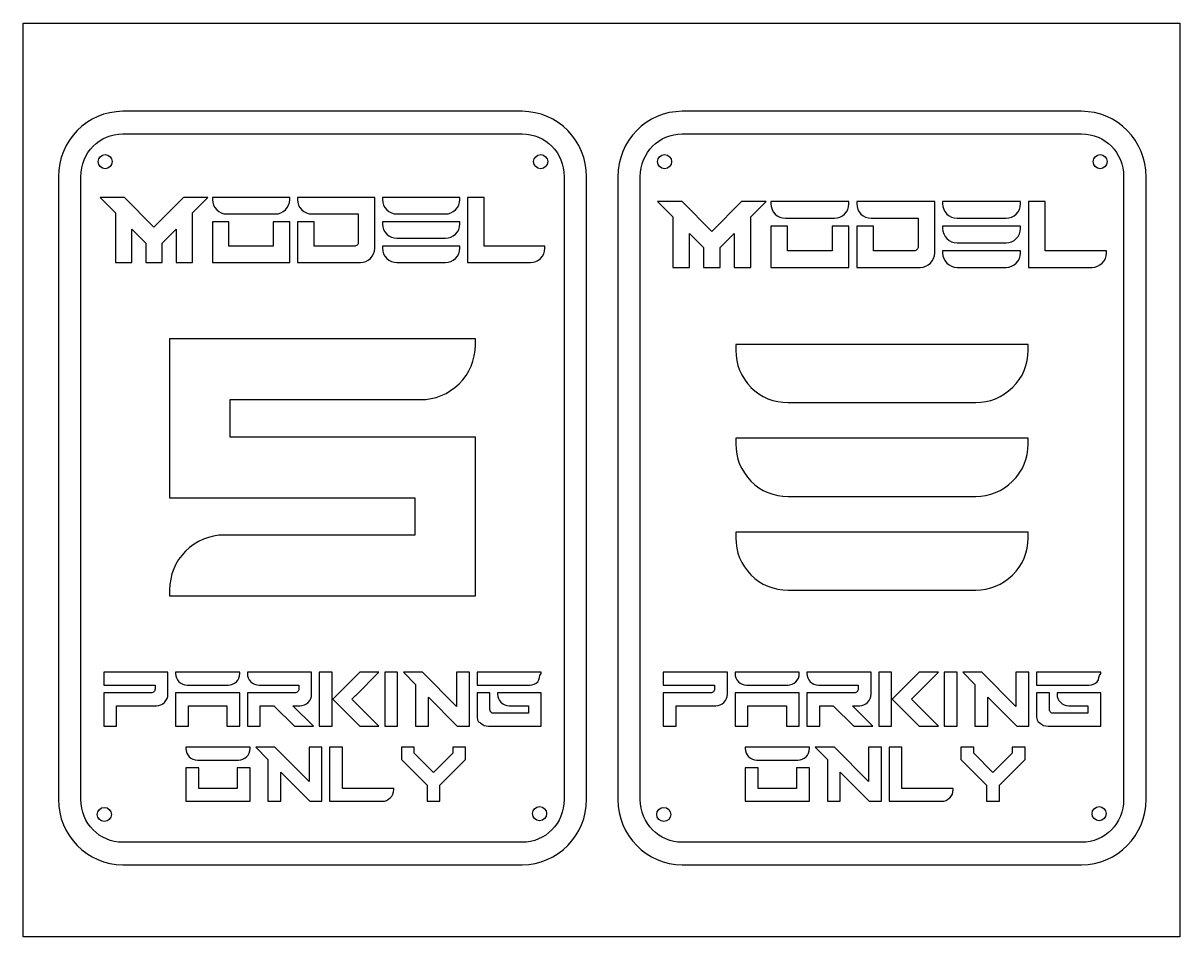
# Model space of a CAD drawing. Extents: x 0 to 765, y 0 to 566.
# Drawn here: x 0 to 380, y 0 to 300 of the extents above; entities that cross this region are included whole.
import ezdxf

# ---------------------------------------------------------------- set-up
doc = ezdxf.new("R2010")
doc.units = 0
doc.layers.add('Ebene_1', color=7, linetype='CONTINUOUS')

msp = doc.modelspace()

# ---------------------------------------------------------------- linework, layer by layer
at = {"layer": 'Ebene_1', "color": 7}
for points in [[(0, 300), (380, 300), (380, 0), (0, 0)], [(32.75595, 263.662784)], [(216.550195, 263.661863)], [(29.247771, 254.524772)], [(172.324706, 254.524772)], [(213.041071, 254.524752)], [(356.118006, 254.524752)], [(25.318324, 242.751704), (30.304766, 237.765264), (30.304766, 221.392882), (31.008313, 221.392882), (35.702603, 221.392882), (35.702603, 232.367425), (40.279636, 227.790393), (40.279636, 221.392882), (45.677474, 221.392882), (45.677474, 227.790393), (50.254507, 232.367425), (50.254507, 221.392882), (55.654331, 221.392882), (55.654331, 237.765264), (60.640773, 242.751704), (52.663262, 242.751704), (42.978555, 233.066998), (33.295836, 242.751704)], [(208.393919, 241.391218), (213.429365, 236.355773), (213.429365, 219.822493), (214.139826, 219.822493), (218.880249, 219.822493), (218.880249, 230.904888), (223.502262, 226.282875), (223.502262, 219.822493), (228.953148, 219.822493), (228.953148, 226.282875), (233.575161, 230.904888), (233.575161, 219.822493), (239.028052, 219.822493), (239.028052, 236.355773), (244.063498, 241.391218), (236.007587, 241.391218), (226.227705, 231.611336), (216.449829, 241.391218)], [(62.226736, 234.770218), (62.226736, 221.392882), (62.930283, 221.392882), (87.576302, 221.392882), (87.576302, 234.770218), (82.176476, 234.770218), (82.176476, 226.790719), (67.624574, 226.790719), (67.624574, 234.770218)], [(245.665046, 233.331294), (245.665046, 219.822493), (246.375508, 219.822493), (271.263733, 219.822493), (271.263733, 233.331294), (265.810841, 233.331294), (265.810841, 225.273377), (251.115931, 225.273377), (251.115931, 233.331294)], [(97.285663, 86.879834), (97.285663, 69.161626), (97.716495, 69.161626), (101.518243, 69.161626), (101.518243, 86.879834)], [(110.595282, 86.879834), (101.736183, 78.020725), (110.595282, 69.161626), (110.771887, 69.161626), (116.867489, 69.161626), (108.006443, 78.022672), (109.240704, 79.276339), (109.263954, 79.276339), (116.867449, 86.879834)], [(118.771279, 86.879834), (118.771279, 69.161626), (119.202102, 69.161626), (123.003849, 69.161626), (123.003849, 86.879834)], [(124.907639, 86.879834), (128.88793, 82.899543), (128.88793, 69.161626), (129.316815, 69.161626), (133.118562, 69.161626), (133.118562, 78.668911), (142.625847, 69.161626), (146.606138, 69.161626), (146.606138, 86.879834), (142.373558, 86.879834), (142.373558, 75.686112), (131.181784, 86.879834)], [(281.079363, 86.879814), (281.079363, 69.161606), (281.510195, 69.161606), (285.311943, 69.161606), (285.311943, 86.879814)], [(294.388982, 86.879814), (285.529883, 78.020705), (294.388982, 69.161606), (294.565587, 69.161606), (300.661189, 69.161606), (291.800143, 78.022652), (293.034404, 79.276319), (293.057654, 79.276319), (300.661149, 86.879814)], [(302.564979, 86.879814), (302.564979, 69.161606), (302.995802, 69.161606), (306.797549, 69.161606), (306.797549, 86.879814)], [(308.701339, 86.879814), (312.68163, 82.899523), (312.68163, 69.161606), (313.110515, 69.161606), (316.912262, 69.161606), (316.912262, 78.668891), (326.419547, 69.161606), (330.399838, 69.161606), (330.399838, 86.879814), (326.167258, 86.879814), (326.167258, 75.686092), (314.975484, 86.879814)], [(50.081094, 80.136046), (50.081094, 69.161626), (50.511921, 69.161626), (54.31367, 69.161626), (54.31367, 75.903466), (66.941533, 75.903466), (66.941533, 69.161626), (71.172168, 69.161626), (71.172168, 80.136046)], [(233.874794, 80.136026), (233.874794, 69.161606), (234.305621, 69.161606), (238.10737, 69.161606), (238.10737, 75.903446), (250.735233, 75.903446), (250.735233, 69.161606), (254.965868, 69.161606), (254.965868, 80.136026)], [(76.448818, 62.249002), (80.427167, 58.268712), (80.427167, 44.530784), (80.857993, 44.530784), (84.659743, 44.530784), (84.659743, 54.038069), (94.167027, 44.530784), (98.14538, 44.530784), (98.14538, 62.249002), (93.914738, 62.249002), (93.914738, 51.055281), (82.721025, 62.249002)], [(124.260814, 62.249002), (124.260814, 58.268712), (132.689091, 49.840435), (132.689091, 44.530784), (133.119923, 44.530784), (136.921671, 44.530784), (136.921671, 49.840435), (145.349948, 58.268712), (145.349948, 62.249002), (141.119315, 62.249002), (141.119315, 60.310277), (134.804412, 53.997321), (128.491447, 60.310277), (128.491447, 62.249002)], [(260.242518, 62.248982), (264.220867, 58.268692), (264.220867, 44.530764), (264.651693, 44.530764), (268.453443, 44.530764), (268.453443, 54.038049), (277.960727, 44.530764), (281.93908, 44.530764), (281.93908, 62.248982), (277.708438, 62.248982), (277.708438, 51.055261), (266.514725, 62.248982)], [(308.054514, 62.248982), (308.054514, 58.268692), (316.482791, 49.840415), (316.482791, 44.530764), (316.913623, 44.530764), (320.715371, 44.530764), (320.715371, 49.840415), (329.143648, 58.268692), (329.143648, 62.248982), (324.913015, 62.248982), (324.913015, 60.310257), (318.598112, 53.997301), (312.285147, 60.310257), (312.285147, 62.248982)], [(53.453959, 55.505214), (53.453959, 44.530784), (53.882844, 44.530784), (74.543091, 44.530784), (74.543091, 55.505214), (70.312457, 55.505214), (70.312457, 48.761427), (57.684593, 48.761427), (57.684593, 55.505214)], [(237.247659, 55.505194), (237.247659, 44.530764), (237.676544, 44.530764), (258.336791, 44.530764), (258.336791, 55.505194), (254.106157, 55.505194), (254.106157, 48.761407), (241.478293, 48.761407), (241.478293, 55.505194)], [(28.978547, 40.183548)], [(171.975802, 40.452791)], [(212.771847, 40.183528)], [(355.769102, 40.452771)]]:
    msp.add_lwpolyline(points, close=True, dxfattribs=at)
for points in [[(163.93173, 271.045596), (32.75595, 271.045596)], [(347.72434, 271.046477), (216.550195, 271.046477)], [(32.75595, 263.662784), (163.93173, 263.662784)], [(216.550195, 263.661863), (347.72434, 263.661863)], [(11.57431, 249.576846), (11.57431, 45.13153)], [(18.95908, 45.13153), (18.95908, 249.576846)], [(177.72861, 249.576846), (177.72861, 45.13153)], [(185.11338, 45.13153), (185.11338, 249.576846)], [(195.368103, 249.575924), (195.368103, 45.13246)], [(202.752717, 45.13246), (202.752717, 249.575924)], [(361.52181, 249.575924), (361.52181, 45.13246)], [(368.90643, 45.13246), (368.90643, 249.575924)], [(62.226736, 242.751704), (62.226736, 242.048157)], [(87.57629, 242.048117), (87.57629, 242.751664), (62.226736, 242.751704)], [(90.157958, 242.751704), (90.157958, 242.048157)], [(115.507668, 226.087131), (115.507668, 242.751704), (90.157958, 242.751704)], [(118.089187, 242.751704), (118.089187, 242.048157)], [(143.438896, 242.048117), (143.438896, 242.751664), (118.089187, 242.751704)], [(146.020415, 242.751704), (146.020415, 221.392882), (146.723966, 221.392882), (166.675692, 221.392882)], [(171.369982, 226.087172), (171.369982, 226.790719), (151.418255, 226.790719), (151.418255, 242.751704), (146.020415, 242.751704)], [(245.665046, 241.391218), (245.665046, 240.680757)], [(271.263721, 240.680716), (271.263721, 241.391177), (245.665046, 241.391218)], [(273.870761, 241.391218), (273.870761, 240.680757)], [(299.469592, 224.562875), (299.469592, 241.391218), (273.870761, 241.391218)], [(302.076481, 241.391218), (302.076481, 240.680757)], [(327.675313, 240.680716), (327.675313, 241.391177), (302.076481, 241.391218)], [(330.282202, 241.391218), (330.282202, 219.822493), (330.992667, 219.822493), (351.140467, 219.822493)], [(355.880889, 224.562916), (355.880889, 225.273377), (335.733089, 225.273377), (335.733089, 241.391218), (330.282202, 241.391218)], [(63.578183, 238.719226), (63.582152, 238.715258), (63.58612, 238.713222)], [(66.921014, 237.353826), (82.881999, 237.353826)], [(91.511395, 238.719226), (91.51343, 238.715258), (91.5175, 238.713222)], [(94.8524, 237.353826), (110.107843, 237.353826), (110.107843, 228.082503)], [(119.442623, 238.719226), (119.444658, 238.715258), (119.448728, 238.713222)], [(122.783618, 237.353826), (138.744607, 237.353826)], [(247.029775, 237.319111), (247.033782, 237.315103), (247.037789, 237.313048)], [(250.405457, 235.940293), (266.523298, 235.940293)], [(275.237498, 237.319111), (275.239553, 237.315103), (275.243663, 237.313048)], [(278.611337, 235.940293), (294.016701, 235.940293), (294.016701, 226.577856)], [(303.443218, 237.319111), (303.445273, 237.315103), (303.449384, 237.313048)], [(306.817047, 235.940293), (322.934891, 235.940293)], [(108.818004, 226.790678), (95.555941, 226.790678), (95.555941, 234.770177), (90.158101, 234.770177), (90.158101, 221.392841), (90.861652, 221.392841), (110.813378, 221.392841)], [(143.438896, 234.066684), (143.438896, 234.770231), (118.089187, 234.770218)], [(118.089187, 234.770218), (118.089187, 234.066671)], [(292.714187, 225.273336), (279.321792, 225.273336), (279.321792, 233.331253), (273.870905, 233.331253), (273.870905, 219.822452), (274.58137, 219.822452), (294.72917, 219.822452)], [(327.675313, 232.620846), (327.675313, 233.331308), (302.076481, 233.331294)], [(302.076481, 233.331294), (302.076481, 232.620833)], [(119.442623, 230.739727), (119.444658, 230.735759), (119.448728, 230.73179)], [(122.783618, 229.372394), (138.744607, 229.372394)], [(303.443218, 229.261194), (303.445273, 229.257186), (303.449384, 229.253179)], [(118.089187, 226.790719), (118.089187, 226.087172)], [(143.438896, 226.087131), (143.438896, 226.790678), (118.089187, 226.790719)], [(302.076481, 225.273377), (302.076481, 224.562916)], [(327.675313, 224.562875), (327.675313, 225.273336), (302.076481, 225.273377)], [(306.817047, 227.880423), (322.934891, 227.880423)], [(119.442623, 222.758241), (119.444658, 222.754272), (119.448728, 222.752237)], [(122.783618, 221.392841), (138.744607, 221.392841)], [(303.443218, 221.20127), (303.445273, 221.197263), (303.449384, 221.195207)], [(306.817047, 219.822452), (322.934891, 219.822452)], [(48.13463, 196.31531), (48.13463, 144.19734), (128.6275, 144.19734), (128.6275, 131.92455), (66.14848, 131.92455)], [(148.55306, 194.4036), (148.55306, 196.31531), (48.13463, 196.31531)], [(234.10671, 194.486401), (234.10671, 192.657682)], [(330.16609, 192.657277), (330.16609, 194.485997), (234.10671, 194.486401)], [(239.079287, 180.4323), (239.085066, 180.426521), (239.096626, 180.414961)], [(48.13463, 113.9107), (48.13463, 111.99899), (50.04634, 111.99899), (148.55306, 111.99899), (148.55306, 164.11699), (68.06019, 164.11699), (68.06019, 176.39565), (130.53921, 176.39565)], [(251.333278, 175.431114), (312.934292, 175.431114)], [(234.10671, 163.685909), (234.10671, 161.85716)], [(330.16609, 161.856756), (330.16609, 163.685504), (234.10671, 163.685909)], [(239.079287, 149.631808), (239.085066, 149.626028), (239.096626, 149.614469)], [(251.333278, 144.630622), (312.934292, 144.630622)], [(234.10671, 132.891051), (234.10671, 131.056667)], [(330.16609, 131.056263), (330.16609, 132.890647), (234.10671, 132.891051)], [(239.079287, 118.83695), (239.085066, 118.825391), (239.096626, 118.819611)], [(251.333278, 113.8301), (312.934292, 113.8301)], [(26.478809, 86.879834), (26.478809, 82.647254), (43.339248, 82.647254), (43.339248, 81.39165)], [(47.569883, 79.705223), (47.569883, 86.879834), (26.478809, 86.879834)], [(50.081094, 86.879834), (50.081094, 86.449001)], [(71.172168, 86.448902), (71.172168, 86.879734), (50.081094, 86.879834)], [(51.177567, 83.75149), (51.181442, 83.749503), (51.183429, 83.747516)], [(73.68338, 86.879834), (73.68338, 86.449001)], [(94.774455, 79.705124), (94.774455, 86.879734), (73.68338, 86.879834)], [(74.779851, 83.75149), (74.783726, 83.749503), (74.785714, 83.747516)], [(149.117346, 86.879834), (149.117346, 82.647254), (149.548178, 82.647254), (166.406669, 82.647254)], [(170.208427, 86.449001), (170.208427, 86.879834), (149.117346, 86.879834)], [(210.272509, 86.879814), (210.272509, 82.647234), (227.132948, 82.647234), (227.132948, 81.39163)], [(231.363583, 79.705203), (231.363583, 86.879814), (210.272509, 86.879814)], [(233.874794, 86.879814), (233.874794, 86.448981)], [(254.965868, 86.448882), (254.965868, 86.879714), (233.874794, 86.879814)], [(234.971267, 83.75147), (234.975142, 83.749483), (234.977129, 83.747496)], [(257.47708, 86.879814), (257.47708, 86.448981)], [(278.568155, 79.705104), (278.568155, 86.879714), (257.47708, 86.879814)], [(258.573551, 83.75147), (258.577426, 83.749483), (258.579414, 83.747496)], [(332.911046, 86.879814), (332.911046, 82.647234), (333.341878, 82.647234), (350.200369, 82.647234)], [(354.002127, 86.448981), (354.002127, 86.879814), (332.911046, 86.879814)], [(42.081701, 80.136046), (26.478809, 80.136046), (26.478809, 69.161626), (26.909636, 69.161626), (30.711385, 69.161626), (30.711385, 75.903466), (43.768134, 75.903466)], [(53.882885, 82.647154), (67.370419, 82.647154)], [(89.286312, 80.135946), (73.68338, 80.135946), (73.68338, 69.161526), (74.114205, 69.161526), (77.915955, 69.161526), (77.915955, 75.903367), (82.365885, 75.903367), (89.109672, 69.161526), (95.381883, 69.161526), (88.638092, 75.903367), (90.972707, 75.903367)], [(77.485169, 82.647154), (90.543862, 82.647154), (90.543862, 81.39155)], [(149.117346, 80.136046), (149.117346, 72.961436)], [(153.350105, 74.647623), (153.350105, 80.135807), (149.117346, 80.136046)], [(152.919193, 69.161536), (170.208516, 69.161536), (170.208516, 80.135956), (155.861223, 80.135956), (155.861223, 79.705134)], [(225.875401, 80.136026), (210.272509, 80.136026), (210.272509, 69.161606), (210.703336, 69.161606), (214.505085, 69.161606), (214.505085, 75.903446), (227.561834, 75.903446)], [(237.676585, 82.647134), (251.164119, 82.647134)], [(273.080012, 80.135926), (257.47708, 80.135926), (257.47708, 69.161506), (257.907905, 69.161506), (261.709655, 69.161506), (261.709655, 75.903347), (266.159585, 75.903347), (272.903372, 69.161506), (279.175583, 69.161506), (272.431792, 75.903347), (274.766407, 75.903347)], [(261.278869, 82.647134), (274.337562, 82.647134), (274.337562, 81.39153)], [(332.911046, 80.136026), (332.911046, 72.961416)], [(337.143805, 74.647603), (337.143805, 80.135787), (332.911046, 80.136026)], [(336.712893, 69.161516), (354.002216, 69.161516), (354.002216, 80.135936), (339.654923, 80.135936), (339.654923, 79.705114)], [(156.957699, 77.00955), (156.959687, 77.007563), (156.961674, 77.003589)], [(340.751399, 77.00953), (340.753387, 77.007543), (340.755374, 77.003569)], [(159.66306, 75.903227), (165.976026, 75.903227), (165.976026, 73.392019), (154.605709, 73.392019)], [(343.45676, 75.903207), (349.769726, 75.903207), (349.769726, 73.391999), (338.399409, 73.391999)], [(150.213822, 70.265862), (150.215809, 70.263875), (150.217797, 70.261887)], [(334.007522, 70.265842), (334.009509, 70.263855), (334.011497, 70.261867)], [(53.453959, 62.249002), (53.453959, 61.81817)], [(74.543185, 61.818071), (74.543185, 62.248903), (53.453959, 62.249002)], [(100.658526, 62.249002), (100.658526, 44.530784), (101.08741, 44.530784), (117.945911, 44.530784)], [(121.747659, 48.332542), (121.747659, 48.761427), (104.889168, 48.761427), (104.889168, 62.249002), (100.658526, 62.249002)], [(237.247659, 62.248982), (237.247659, 61.81815)], [(258.336885, 61.818051), (258.336885, 62.248883), (237.247659, 62.248982)], [(284.452226, 62.248982), (284.452226, 44.530764), (284.88111, 44.530764), (301.739611, 44.530764)], [(305.541359, 48.332522), (305.541359, 48.761407), (288.682868, 48.761407), (288.682868, 62.248982), (284.452226, 62.248982)], [(54.55043, 59.122596), (54.552417, 59.120609), (54.554405, 59.118622)], [(57.255801, 58.018261), (70.741435, 58.018261)], [(238.34413, 59.122576), (238.346117, 59.120589), (238.348105, 59.118602)], [(241.049501, 58.018241), (254.535135, 58.018241)], [(163.93173, 31.0456), (32.75595, 31.0456)], [(347.72434, 31.04651), (216.550195, 31.04651)], [(32.75595, 23.66278), (163.93173, 23.66278)], [(216.550195, 23.6619), (347.72434, 23.6619)]]:
    msp.add_lwpolyline(points, dxfattribs=at)
for points in [[(32.75595, 271.045596), (21.05227, 271.045596), (11.57431, 261.375315), (11.57431, 249.576846)], [(185.11338, 249.576846), (185.11338, 261.375315), (175.63542, 271.045596), (163.93173, 271.045596)], [(216.550195, 271.046477), (204.846504, 271.046477), (195.368103, 261.374405), (195.368103, 249.575924)], [(368.90643, 249.575924), (368.90643, 261.374405), (359.42803, 271.046477), (347.72434, 271.046477)], [(18.95908, 249.576846), (18.95908, 257.476163), (25.08084, 263.662784), (32.75595, 263.662784)], [(163.93173, 263.662784), (171.60685, 263.662784), (177.72861, 257.476163), (177.72861, 249.576846)], [(202.752717, 249.575924), (202.752717, 257.475246), (208.875088, 263.661863), (216.550195, 263.661863)], [(347.72434, 263.661863), (355.39945, 263.661863), (361.52181, 257.475246), (361.52181, 249.575924)], [(24.632386, 254.524772), (24.632377, 255.799278), (25.665568, 256.832473), (26.940079, 256.832473)], [(26.940079, 256.832473), (28.21459, 256.832473), (29.247781, 255.799278), (29.247771, 254.524772)], [(167.709321, 254.524772), (167.709312, 255.799278), (168.742503, 256.832473), (170.017014, 256.832473)], [(170.017014, 256.832473), (171.291525, 256.832473), (172.324716, 255.799278), (172.324706, 254.524772)], [(208.425686, 254.524752), (208.425677, 255.799258), (209.458868, 256.832453), (210.733379, 256.832453)], [(210.733379, 256.832453), (212.00789, 256.832453), (213.041081, 255.799258), (213.041071, 254.524752)], [(351.502621, 254.524752), (351.502612, 255.799258), (352.535803, 256.832453), (353.810314, 256.832453)], [(353.810314, 256.832453), (355.084825, 256.832453), (356.118016, 255.799258), (356.118006, 254.524752)], [(26.940079, 252.217088), (25.665577, 252.217088), (24.632396, 253.250272), (24.632386, 254.524772)], [(29.247771, 254.524772), (29.247762, 253.250272), (28.214581, 252.217088), (26.940079, 252.217088)], [(170.017014, 252.217088), (168.742512, 252.217088), (167.709331, 253.250272), (167.709321, 254.524772)], [(172.324706, 254.524772), (172.324697, 253.250272), (171.291516, 252.217088), (170.017014, 252.217088)], [(210.733379, 252.217068), (209.458877, 252.217068), (208.425696, 253.250252), (208.425686, 254.524752)], [(213.041071, 254.524752), (213.041062, 253.250252), (212.007881, 252.217068), (210.733379, 252.217068)], [(353.810314, 252.217068), (352.535812, 252.217068), (351.502631, 253.250252), (351.502621, 254.524752)], [(356.118006, 254.524752), (356.117997, 253.250252), (355.084816, 252.217068), (353.810314, 252.217068)], [(62.226736, 242.048157), (62.226736, 240.782831), (62.695086, 239.62619), (63.578183, 238.719226)], [(86.177145, 238.705273), (87.089549, 239.593667), (87.57629, 240.760696), (87.57629, 242.048117)], [(90.157958, 242.048157), (90.157958, 240.782831), (90.628295, 239.62619), (91.511395, 238.719226)], [(118.089187, 242.048157), (118.089187, 240.782831), (118.559523, 239.62619), (119.442623, 238.719226)], [(142.041745, 238.705273), (142.95414, 239.593668), (143.438896, 240.760696), (143.438896, 242.048117)], [(245.665046, 240.680757), (245.665046, 239.402995), (246.137998, 238.234988), (247.029775, 237.319111)], [(269.850826, 237.305021), (270.772197, 238.202145), (271.263721, 239.380643), (271.263721, 240.680716)], [(273.870761, 240.680757), (273.870761, 239.402995), (274.34572, 238.234988), (275.237498, 237.319111)], [(302.076481, 240.680757), (302.076481, 239.402995), (302.55144, 238.234988), (303.443218, 237.319111)], [(326.264432, 237.305021), (327.185794, 238.202146), (327.675313, 239.380643), (327.675313, 240.680716)], [(63.58612, 238.713222), (64.476183, 237.823161), (65.63794, 237.353826), (66.921014, 237.353826)], [(82.881999, 237.353826), (84.129695, 237.353826), (85.272392, 237.82433), (86.177145, 238.705273)], [(91.5175, 238.713222), (92.40756, 237.823161), (93.569328, 237.353826), (94.8524, 237.353826)], [(119.448728, 238.713222), (120.338788, 237.823161), (121.500546, 237.353826), (122.783618, 237.353826)], [(138.744607, 237.353826), (139.992298, 237.353826), (141.136982, 237.824331), (142.041745, 238.705273)], [(247.037789, 237.313048), (247.936599, 236.414239), (249.109774, 235.940293), (250.405457, 235.940293)], [(266.523298, 235.940293), (267.783255, 235.940293), (268.937182, 236.41542), (269.850826, 237.305021)], [(275.243663, 237.313048), (276.14247, 236.414239), (277.315656, 235.940293), (278.611337, 235.940293)], [(303.449384, 237.313048), (304.34819, 236.414239), (305.521366, 235.940293), (306.817047, 235.940293)], [(322.934891, 235.940293), (324.194844, 235.940293), (325.350777, 236.415421), (326.264432, 237.305021)], [(118.089187, 234.066671), (118.089187, 232.801344), (118.559523, 231.646692), (119.442623, 230.739727)], [(142.041745, 230.725828), (142.95414, 231.614223), (143.438896, 232.779263), (143.438896, 234.066684)], [(302.076481, 232.620833), (302.076481, 231.343071), (302.55144, 230.177071), (303.443218, 229.261194)], [(326.264432, 229.247158), (327.185794, 230.144284), (327.675313, 231.320773), (327.675313, 232.620846)], [(110.107843, 228.082503), (110.107843, 227.690017), (109.997865, 227.428664), (109.726258, 227.154377)], [(119.448728, 230.73179), (120.338788, 229.841728), (121.500546, 229.372394), (122.783618, 229.372394)], [(138.744607, 229.372394), (139.992298, 229.372394), (141.136982, 229.844886), (142.041745, 230.725828)], [(303.449384, 229.253179), (304.34819, 228.35437), (305.521366, 227.880423), (306.817047, 227.880423)], [(322.934891, 227.880423), (324.194844, 227.880423), (325.350777, 228.357559), (326.264432, 229.247158)], [(109.726258, 227.154377), (109.451161, 226.896846), (109.191774, 226.790678), (108.818004, 226.790678)], [(114.110517, 222.744288), (115.022912, 223.632682), (115.507668, 224.799711), (115.507668, 226.087131)], [(118.089187, 226.087172), (118.089187, 224.821845), (118.559523, 223.665205), (119.442623, 222.758241)], [(142.041745, 222.744288), (142.95414, 223.632682), (143.438896, 224.799711), (143.438896, 226.087131)], [(169.972821, 222.744329), (170.885226, 223.632723), (171.369982, 224.799752), (171.369982, 226.087172)], [(293.631366, 225.640609), (293.353566, 225.380547), (293.09163, 225.273336), (292.714187, 225.273336)], [(294.016701, 226.577856), (294.016701, 226.181513), (293.905643, 225.917592), (293.631366, 225.640609)], [(298.058711, 221.18718), (298.980073, 222.084305), (299.469592, 223.262803), (299.469592, 224.562875)], [(302.076481, 224.562916), (302.076481, 223.285155), (302.55144, 222.117148), (303.443218, 221.20127)], [(326.264432, 221.18718), (327.185794, 222.084305), (327.675313, 223.262803), (327.675313, 224.562875)], [(354.469998, 221.187221), (355.39137, 222.084346), (355.880889, 223.262844), (355.880889, 224.562916)], [(110.813378, 221.392841), (112.06107, 221.392841), (113.205753, 221.863346), (114.110517, 222.744288)], [(119.448728, 222.752237), (120.338788, 221.862175), (121.500546, 221.392841), (122.783618, 221.392841)], [(138.744607, 221.392841), (139.992298, 221.392841), (141.136982, 221.863346), (142.041745, 222.744288)], [(166.675692, 221.392882), (167.923384, 221.392882), (169.068068, 221.863386), (169.972821, 222.744329)], [(294.72917, 219.822452), (295.989123, 219.822452), (297.145056, 220.29758), (298.058711, 221.18718)], [(303.449384, 221.195207), (304.34819, 220.296399), (305.521366, 219.822452), (306.817047, 219.822452)], [(322.934891, 219.822452), (324.194844, 219.822452), (325.350777, 220.29758), (326.264432, 221.18718)], [(351.140467, 219.822493), (352.40042, 219.822493), (353.556354, 220.297621), (354.469998, 221.187221)], [(143.19553, 181.58798), (146.71487, 185.01471), (148.55309, 189.42733), (148.55306, 194.4036)], [(234.10671, 192.657682), (234.10671, 187.981054), (235.815097, 183.784688), (239.079287, 180.4323)], [(325.041132, 180.398027), (328.40768, 183.675972), (330.16609, 187.897017), (330.16609, 192.657277)], [(130.53921, 176.39565), (135.35283, 176.39565), (139.697, 178.18153), (143.19553, 181.58798)], [(239.096626, 180.414961), (242.378877, 177.132681), (246.584346, 175.431114), (251.333278, 175.431114)], [(312.934292, 175.431114), (317.538905, 175.431114), (321.694495, 177.139443), (325.041132, 180.398027)], [(234.10671, 161.85716), (234.10671, 157.180532), (235.815097, 152.984195), (239.079287, 149.631808)], [(325.041132, 149.597534), (328.40768, 152.87548), (330.16609, 157.096524), (330.16609, 161.856756)], [(239.096626, 149.614469), (242.378877, 146.332188), (246.584346, 144.630622), (251.333278, 144.630622)], [(312.934292, 144.630622), (317.538905, 144.630622), (321.694495, 146.338922), (325.041132, 149.597534)], [(66.14848, 131.92455), (61.24757, 131.92455), (56.85104, 130.08523), (53.35056, 126.58473)], [(234.10671, 131.056667), (234.10671, 126.380039), (235.815097, 122.189338), (239.079287, 118.83695)], [(325.041132, 118.802677), (328.40768, 122.080622), (330.16609, 126.296032), (330.16609, 131.056263)], [(53.35056, 126.58473), (49.92541, 123.15958), (48.13463, 118.79959), (48.13463, 113.9107)], [(239.096626, 118.819611), (242.378877, 115.537331), (246.584346, 113.8301), (251.333278, 113.8301)], [(312.934292, 113.8301), (317.538905, 113.8301), (321.694495, 115.544064), (325.041132, 118.802677)], [(50.081094, 86.449001), (50.081094, 85.418263), (50.458138, 84.490364), (51.177567, 83.75149)], [(51.183429, 83.747516), (51.907108, 83.023835), (52.836429, 82.647154), (53.882885, 82.647154)], [(67.370419, 82.647154), (68.385527, 82.647154), (69.303242, 83.025514), (70.040764, 83.743631)], [(70.040764, 83.743631), (70.782956, 84.466288), (71.172168, 85.399801), (71.172168, 86.448902)], [(73.68338, 86.449001), (73.68338, 85.418263), (74.060424, 84.490364), (74.779851, 83.75149)], [(74.785714, 83.747516), (75.509393, 83.023835), (76.438713, 82.647154), (77.485169, 82.647154)], [(166.406669, 82.647254), (167.421778, 82.647254), (168.339493, 83.025613), (169.077015, 83.74373)], [(169.077015, 83.74373), (169.819217, 84.466388), (169.394873, 85.786626), (170.208427, 86.449001)], [(233.874794, 86.448981), (233.874794, 85.418243), (234.251838, 84.490344), (234.971267, 83.75147)], [(234.977129, 83.747496), (235.700808, 83.023815), (236.630129, 82.647134), (237.676585, 82.647134)], [(251.164119, 82.647134), (252.179227, 82.647134), (253.096942, 83.025494), (253.834464, 83.743611)], [(253.834464, 83.743611), (254.576656, 84.466268), (254.965868, 85.399781), (254.965868, 86.448882)], [(257.47708, 86.448981), (257.47708, 85.418243), (257.854124, 84.490344), (258.573551, 83.75147)], [(258.579414, 83.747496), (259.303093, 83.023815), (260.232413, 82.647134), (261.278869, 82.647134)], [(350.200369, 82.647234), (351.215478, 82.647234), (352.133193, 83.025593), (352.870715, 83.74371)], [(352.870715, 83.74371), (353.612917, 84.466368), (353.188573, 85.786606), (354.002127, 86.448981)], [(42.966642, 80.489247), (42.705609, 80.243833), (42.436839, 80.136046), (42.081701, 80.136046)], [(43.339248, 81.39165), (43.339248, 81.020623), (43.224863, 80.749445), (42.966642, 80.489247)], [(90.171256, 80.489147), (89.910223, 80.243734), (89.641449, 80.135946), (89.286312, 80.135946)], [(90.543862, 81.39155), (90.543862, 81.020524), (90.429477, 80.749346), (90.171256, 80.489147)], [(226.760342, 80.489227), (226.499309, 80.243813), (226.230539, 80.136026), (225.875401, 80.136026)], [(227.132948, 81.39163), (227.132948, 81.020603), (227.018563, 80.749425), (226.760342, 80.489227)], [(273.964956, 80.489127), (273.703923, 80.243714), (273.435149, 80.135926), (273.080012, 80.135926)], [(274.337562, 81.39153), (274.337562, 81.020504), (274.223177, 80.749326), (273.964956, 80.489127)], [(43.768134, 75.903466), (44.783242, 75.903466), (45.700956, 76.281825), (46.438479, 76.999942)], [(46.438479, 76.999942), (47.180672, 77.7226), (47.569883, 78.656113), (47.569883, 79.705223)], [(90.972707, 75.903367), (91.987806, 75.903367), (92.905531, 76.281726), (93.643053, 76.999843)], [(93.643053, 76.999843), (94.385245, 77.7225), (94.774455, 78.656014), (94.774455, 79.705124)], [(155.861223, 79.705134), (155.861223, 78.674386), (156.228484, 77.738766), (156.957699, 77.00955)], [(156.961674, 77.003589), (157.685345, 76.279908), (158.616613, 75.903227), (159.66306, 75.903227)], [(227.561834, 75.903446), (228.576942, 75.903446), (229.494656, 76.281805), (230.232179, 76.999922)], [(230.232179, 76.999922), (230.974372, 77.72258), (231.363583, 78.656093), (231.363583, 79.705203)], [(274.766407, 75.903347), (275.781506, 75.903347), (276.699231, 76.281706), (277.436753, 76.999823)], [(277.436753, 76.999823), (278.178945, 77.72248), (278.568155, 78.655994), (278.568155, 79.705104)], [(339.654923, 79.705114), (339.654923, 78.674366), (340.022184, 77.738746), (340.751399, 77.00953)], [(340.755374, 77.003569), (341.479045, 76.279888), (342.410313, 75.903207), (343.45676, 75.903207)], [(149.117346, 72.961436), (149.117346, 71.930687), (149.182527, 70.269717), (150.213822, 70.265862)], [(153.699421, 73.745221), (153.460943, 74.001743), (153.350105, 74.274669), (153.350105, 74.647623)], [(154.605709, 73.392019), (154.231075, 73.392019), (153.956926, 73.504487), (153.699421, 73.745221)], [(332.911046, 72.961416), (332.911046, 71.930667), (332.976227, 70.269697), (334.007522, 70.265842)], [(337.493121, 73.745201), (337.254643, 74.001723), (337.143805, 74.274649), (337.143805, 74.647603)], [(338.399409, 73.391999), (338.024775, 73.391999), (337.750626, 73.504467), (337.493121, 73.745201)], [(150.217797, 70.261887), (150.941478, 69.538206), (151.872735, 69.161536), (152.919193, 69.161536)], [(334.011497, 70.261867), (334.735178, 69.538186), (335.666435, 69.161516), (336.712893, 69.161516)], [(53.453959, 61.81817), (53.453959, 60.787431), (53.831002, 59.86147), (54.55043, 59.122596)], [(73.413721, 59.114737), (74.155914, 59.837394), (74.543185, 60.76897), (74.543185, 61.818071)], [(237.247659, 61.81815), (237.247659, 60.787411), (237.624702, 59.86145), (238.34413, 59.122576)], [(257.207421, 59.114717), (257.949614, 59.837374), (258.336885, 60.76895), (258.336885, 61.818051)], [(54.554405, 59.118622), (55.278085, 58.394941), (56.209345, 58.018261), (57.255801, 58.018261)], [(70.741435, 58.018261), (71.756544, 58.018261), (72.676199, 58.39662), (73.413721, 59.114737)], [(238.348105, 59.118602), (239.071785, 58.394921), (240.003045, 58.018241), (241.049501, 58.018241)], [(254.535135, 58.018241), (255.550244, 58.018241), (256.469899, 58.3966), (257.207421, 59.114717)], [(117.945911, 44.530784), (118.96102, 44.530784), (119.880672, 44.909154), (120.618195, 45.62726)], [(120.618195, 45.62726), (121.360397, 46.349928), (121.747659, 47.283431), (121.747659, 48.332542)], [(301.739611, 44.530764), (302.75472, 44.530764), (303.674372, 44.909134), (304.411895, 45.62724)], [(304.411895, 45.62724), (305.154097, 46.349908), (305.541359, 47.283411), (305.541359, 48.332522)], [(11.57431, 45.13153), (11.57431, 33.33307), (21.05227, 23.66278), (32.75595, 23.66278)], [(32.75595, 31.0456), (25.08084, 31.0456), (18.95908, 37.23222), (18.95908, 45.13153)], [(24.363162, 40.183548), (24.363162, 41.45805), (25.396353, 42.49124), (26.670854, 42.49124)], [(26.670854, 42.49124), (27.945356, 42.49124), (28.978547, 41.45805), (28.978547, 40.183548)], [(163.93173, 23.66278), (175.63542, 23.66278), (185.11338, 33.33307), (185.11338, 45.13153)], [(177.72861, 45.13153), (177.72861, 37.23222), (171.60685, 31.0456), (163.93173, 31.0456)], [(167.360417, 40.452791), (167.360417, 41.727293), (168.393608, 42.760484), (169.668109, 42.760484)], [(169.668109, 42.760484), (170.942611, 42.760484), (171.975802, 41.727293), (171.975802, 40.452791)], [(195.368103, 45.13246), (195.368103, 33.33397), (204.846504, 23.6619), (216.550195, 23.6619)], [(216.550195, 31.04651), (208.875088, 31.04651), (202.752717, 37.23314), (202.752717, 45.13246)], [(208.156462, 40.183528), (208.156462, 41.45803), (209.189653, 42.49122), (210.464154, 42.49122)], [(210.464154, 42.49122), (211.738656, 42.49122), (212.771847, 41.45803), (212.771847, 40.183528)], [(347.72434, 23.6619), (359.42803, 23.6619), (368.90643, 33.33397), (368.90643, 45.13246)], [(361.52181, 45.13246), (361.52181, 37.23314), (355.39944, 31.04651), (347.72434, 31.04651)], [(351.153717, 40.452771), (351.153717, 41.727273), (352.186908, 42.760464), (353.461409, 42.760464)], [(353.461409, 42.760464), (354.735911, 42.760464), (355.769102, 41.727273), (355.769102, 40.452771)], [(26.670854, 37.875865), (25.396353, 37.875865), (24.363171, 38.909046), (24.363162, 40.183548)], [(28.978547, 40.183548), (28.978538, 38.909046), (27.945356, 37.875865), (26.670854, 37.875865)], [(169.668109, 38.145089), (168.393598, 38.145089), (167.360408, 39.17828), (167.360417, 40.452791)], [(171.975802, 40.452791), (171.975811, 39.17828), (170.94262, 38.145089), (169.668109, 38.145089)], [(210.464154, 37.875845), (209.189653, 37.875845), (208.156471, 38.909026), (208.156462, 40.183528)], [(212.771847, 40.183528), (212.771838, 38.909026), (211.738656, 37.875845), (210.464154, 37.875845)], [(353.461409, 38.145069), (352.186898, 38.145069), (351.153708, 39.17826), (351.153717, 40.452771)], [(355.769102, 40.452771), (355.769111, 39.17826), (354.73592, 38.145069), (353.461409, 38.145069)]]:
    msp.add_open_spline(points, degree=3, dxfattribs=at)

doc.saveas('drawing.dxf')
